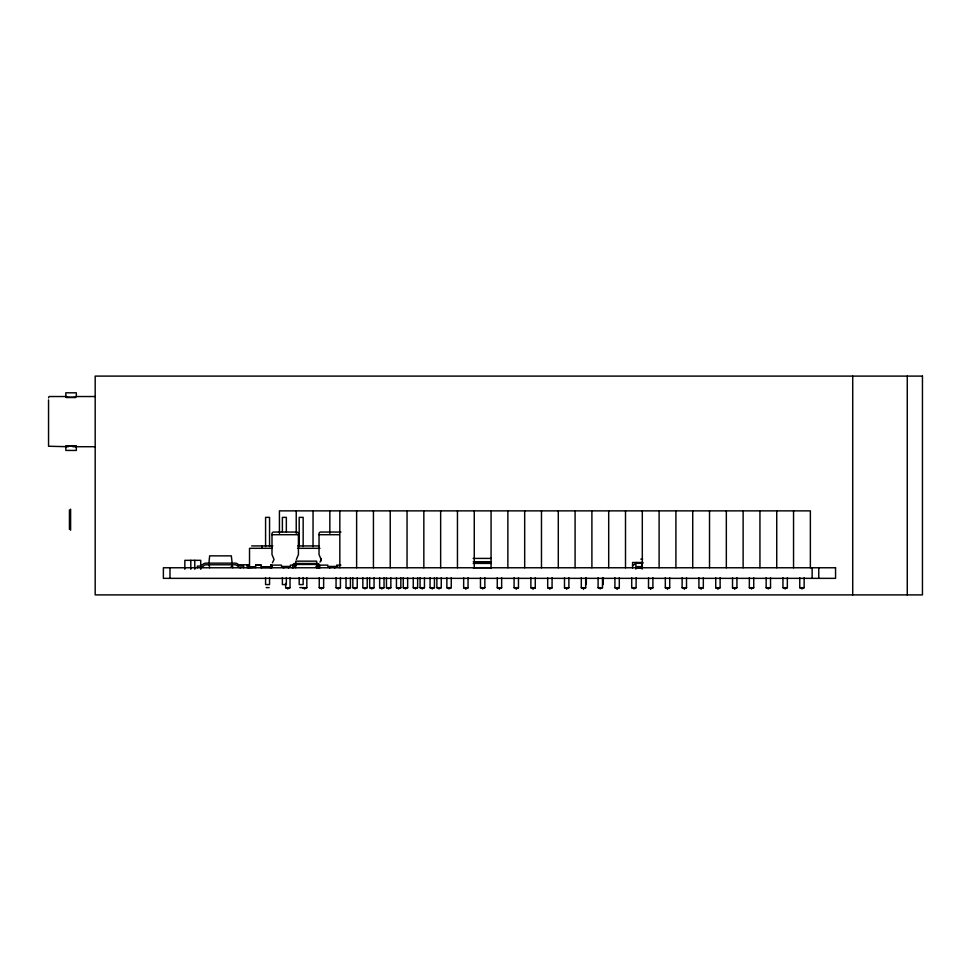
<?xml version="1.0" encoding="UTF-8"?>
<svg xmlns="http://www.w3.org/2000/svg" width="971" height="971" viewBox="0 0 971 971"><rect width="100%" height="100%" fill="white"/><g stroke="black" fill="none" stroke-linecap="round" stroke-linejoin="round"><path stroke-width="1.46" d="M261.757 548.312L262.012 545.933M296.373 559.502L298.425 554.538L298.425 533.698A1.651 1.651 0 0 0 296.774 532.047L273.652 532.047A1.651 1.651 0 0 0 272.001 533.698L271.989 554.538L274.053 559.502L272.438 562.804M293.206 564.624L292.392 567.768M316.655 567.768L316.655 561.153L295.779 561.153L295.779 567.768M230.649 567.185C233.659 567.877 231.159 557.366 231.377 555.861L209.639 555.861L208.935 563.144L209.639 567.768M319.993 562.124L321.085 559.502L319.034 554.538L319.034 533.698A1.651 1.651 0 0 1 320.685 532.047L340.942 532.047M632.57 565.79L635.871 563.301L642.911 563.301M480.475 577.733L480.475 587.698L482.684 588.681L484.857 587.698L484.857 577.733M497.273 577.733L497.273 587.698L499.446 588.681L501.655 587.698L501.655 577.733M514.084 577.733L514.084 587.698L516.293 588.681L518.465 587.698L518.465 577.733M564.491 577.733L564.491 587.698L566.712 588.681L568.885 587.698L568.885 577.733M581.301 577.733L581.301 587.698L583.522 588.681L585.683 587.698L585.683 577.733M614.91 577.733L614.91 587.698L617.131 588.681L619.292 587.698L619.292 577.733M631.708 577.733L631.708 587.698L633.929 588.681L636.102 587.698L636.102 577.733M665.317 577.733L665.317 587.698L667.538 588.681L669.711 587.698L669.711 577.733M682.128 577.733L682.128 587.698L684.349 588.681L686.509 587.698L686.509 577.733M698.926 577.733L698.926 587.698L701.147 588.681L703.32 587.698L703.32 577.733M715.736 577.733L715.736 587.698L717.957 588.681L720.118 587.698L720.118 577.733M732.535 577.733L732.535 587.698L734.756 588.681L736.928 587.698L736.928 577.733M782.954 577.733L782.954 587.698L785.151 588.681L787.335 587.698L787.335 577.733M799.764 577.733L799.764 587.698L801.949 588.681L804.146 587.698L804.146 577.733M285.632 583.437L285.632 587.698L287.804 588.681L290.026 587.698L290.026 577.733M302.442 587.698L304.603 588.681L306.824 587.698L306.824 577.733M319.241 577.733L319.241 587.698L321.413 588.681L323.634 587.698L323.634 577.733M336.051 577.733L336.051 587.698L338.211 588.681L340.433 587.698L340.433 577.733M346.028 577.733L346.028 587.698L348.201 588.681L350.422 587.698L350.422 577.733M352.849 577.733L352.849 587.698L355.022 588.681L357.243 587.698L357.243 577.733M362.838 577.733L362.838 587.698L365.011 588.681L367.22 587.698L367.22 577.733M369.66 577.733L369.66 587.698L371.82 588.681L374.041 587.698L374.041 577.733M379.649 577.733L379.649 587.698L381.809 588.681L384.031 587.698L384.031 577.733M386.458 577.733L386.458 587.698L388.631 588.681L390.852 587.698L390.852 577.733M396.447 577.733L396.447 587.698L398.62 588.681L400.829 587.698L400.829 577.733M403.268 577.733L403.268 587.698L405.429 588.681L407.65 587.698L407.65 577.733M413.258 577.733L413.258 587.698L415.418 588.681L417.639 587.698L417.639 577.733M420.067 577.733L420.067 587.698L422.239 588.681L424.461 587.698L424.461 577.733M430.056 577.733L430.056 587.698L432.229 588.681L434.438 587.698L434.438 577.733M436.877 577.733L436.877 587.698L439.05 588.681L441.259 587.698L441.259 577.733M446.866 577.733L446.866 587.698L449.027 588.681L451.248 587.698L451.248 577.733M463.665 577.733L463.665 587.698L465.837 588.681L468.046 587.698L468.046 577.733M499.446 588.681L501.655 587.698L497.273 587.698L499.495 588.681L499.446 587.698M516.244 588.681L518.465 587.698L514.084 587.698L516.244 588.681L516.244 587.698M530.882 577.733L530.882 587.698L533.055 588.681L535.276 587.698L535.276 577.733M547.693 577.733L547.693 587.698L549.853 588.681L552.074 587.698L552.074 577.733M566.663 588.681L568.885 587.698L564.491 587.698L566.663 588.681L566.712 587.698M583.462 588.681L585.683 587.698L581.301 587.698L583.462 588.681L583.462 587.698M598.1 577.733L598.1 587.698L600.272 588.681L602.493 587.698L602.493 577.733M617.071 588.681L619.292 587.698L614.91 587.698L617.071 588.681L617.071 587.698M667.49 588.681L669.711 587.698L665.317 587.698L667.49 588.681L667.49 587.698M701.098 588.681L703.32 587.698L698.926 587.698L701.098 588.681L701.147 587.698M717.909 588.681L720.118 587.698L715.736 587.698L717.909 588.681L717.957 587.698M734.707 588.681L736.928 587.698L732.535 587.698L734.707 588.681L734.756 587.698M749.345 577.733L749.345 587.698L751.518 588.681L753.727 587.698L753.727 577.733M766.155 577.733L766.155 587.698L768.316 588.681L770.537 587.698L770.537 577.733M66.89 396.532L49.072 396.532L48.55 397.843M75.799 396.532L95.085 396.532M66.016 397.527L75.617 397.527M67.375 445.725L74.779 445.725M68.371 446.721L48.55 446.247L48.55 399.931M72.825 446.721L95.085 446.721M272.001 534.705L298.425 534.705M319.034 534.705L338.879 534.705M251.647 545.933L272.839 545.933M297.721 545.933L318.779 545.933M272.196 548.312L249.523 548.312L249.523 566.943M297.539 548.312L320.005 548.312M473.144 558.41L491.326 558.41M640.836 559.175L642.608 559.175M473.205 561.711L491.338 561.711M642.911 562.476L632.57 562.476L632.57 567.986M473.205 563.411L491.338 563.411M237.907 564.794L248.491 564.794L248.491 567.768M255.676 565.122L260.968 565.122M270.606 565.122L281.517 565.122L281.517 566.445L290.39 566.445L290.39 565.122L296.337 565.122M318.039 565.122L327.81 565.122L327.81 566.445L337.811 566.445M340.906 565.122L336.706 565.122L336.706 566.445M270.775 566.445L271.868 566.445M318.039 566.445L319.301 566.445M231.681 566.773L232.809 566.773L232.809 567.768M248.43 566.943L255.167 566.943M272.086 566.943L261.624 566.943L261.624 567.768M315.672 566.943L319.107 566.943M254.475 567.452L248.163 567.768M261.624 567.477L272.086 567.477M316.388 567.452L319.325 567.477M636.709 567.44L640.836 567.44M473.144 567.695L491.326 567.695M266.212 587.613L269.125 587.613M285.632 587.698L290.026 587.698M299.821 587.613L306.824 587.698M319.241 587.698L323.634 587.698M336.051 587.698L340.433 587.698M346.028 587.698L350.422 587.698M352.849 587.698L357.243 587.698M362.838 587.698L367.22 587.698M369.66 587.698L374.041 587.698M379.649 587.698L384.031 587.698M386.458 587.698L390.852 587.698M396.447 587.698L400.829 587.698M403.268 587.698L407.65 587.698M413.258 587.698L417.639 587.698M420.067 587.698L424.461 587.698M430.056 587.698L434.438 587.698M436.877 587.698L441.259 587.698M446.866 587.698L451.248 587.698M480.475 587.698L484.857 587.698M598.1 587.698L602.493 587.698M631.708 587.698L636.102 587.698M749.345 587.698L753.727 587.698M766.155 587.698L770.537 587.698M782.954 587.698L787.335 587.698M799.764 587.698L804.146 587.698M907.266 376.105L907.266 594.895M852.72 376.105L852.72 594.895M818.759 567.768L818.759 578.352M812.144 567.768L812.144 578.352M810.36 567.768L810.36 510.867L279.43 510.867L279.43 533.334M801.949 587.698L801.949 588.681M793.55 510.867L793.55 567.768M785.151 587.698L785.151 588.681M776.739 510.867L776.739 567.768M768.316 587.698L768.316 588.681M759.941 510.867L759.941 567.768M751.518 587.698L751.518 588.681M743.131 510.867L743.131 567.768M726.332 510.867L726.332 567.768M709.522 510.867L709.522 567.768M692.724 510.867L692.724 567.768M684.288 587.698L684.349 588.681M675.913 510.867L675.913 567.768M659.115 510.867L659.115 567.768M652.9 577.733L652.9 587.698L650.74 588.681L648.519 587.698L648.519 577.733M642.304 510.867L642.304 567.768M642.074 563.301L642.074 569.091M636.709 562.476L636.709 563.301M635.871 563.301L635.871 569.091M633.929 587.698L633.929 588.681M625.506 510.867L625.506 567.768M617.131 587.698L617.131 588.681M608.696 510.867L608.696 567.768M603.125 577.575L603.125 584.578M600.272 587.698L600.272 588.681M591.897 510.867L591.897 567.768M586.314 577.575L586.314 584.578M575.087 510.867L575.087 567.768M558.289 510.867L558.289 567.768M549.902 587.698L549.853 588.681M541.478 510.867L541.478 567.768M533.103 587.698L533.055 588.681M524.68 510.867L524.68 567.768M507.869 510.867L507.869 567.768M491.071 510.867L491.071 567.768M482.684 587.698L482.684 588.681M480.269 562.828L478.982 562.828M474.261 510.867L474.261 567.768M465.886 587.698L465.837 588.681M457.462 510.867L457.462 567.768M449.027 587.698L449.027 588.681M440.652 510.867L440.652 567.768M439.05 587.698L439.05 588.681M432.229 587.698L432.229 588.681M423.841 510.867L423.841 567.768M422.239 587.698L422.239 588.681M415.418 587.698L415.418 588.681M407.043 510.867L407.043 567.768M405.429 587.698L405.429 588.681M398.62 587.698L398.62 588.681M390.233 510.867L390.233 567.768M388.631 587.698L388.631 588.681M381.809 587.698L381.809 588.681M373.434 510.867L373.434 567.768M371.82 587.698L371.82 588.681M365.011 587.698L365.011 588.681M356.624 510.867L356.624 567.768M355.022 587.698L355.022 588.681M348.201 587.698L348.201 588.681M339.826 510.867L339.826 567.768M338.211 587.698L338.211 588.681M335.068 567.768L335.068 566.773L329.448 566.773L329.448 567.768M334.412 567.768L334.412 566.943L330.116 566.943L330.116 567.768M329.837 510.867L329.837 533.334M321.413 587.698L321.413 588.681M320.891 558.337L320.891 561.214M320.042 567.768L319.228 564.624A1.554 1.554 0 0 0 317.651 563.544L294.783 563.471A1.554 1.554 0 0 0 293.145 564.6M318.039 567.768L317.663 564.467L294.82 564.467L294.419 566.445A1.311 1.311 0 0 1 293.011 567.671M313.038 510.867L313.038 546.807M304.603 587.698L304.603 588.681M303.158 546.576L303.158 517.361L299.189 517.361L299.189 546.576M303.158 577.575L303.158 584.578L299.189 584.578L299.189 577.575M296.228 510.867L296.228 533.334M288.763 567.768L288.763 566.773L283.144 566.773L283.144 567.768M288.314 567.768L288.314 566.943L284.018 566.943L284.018 567.768M287.804 587.698L287.804 588.681M286.348 531.974L286.348 517.361L282.379 517.361L282.379 531.974M286.348 577.575L286.348 584.578L282.379 584.578L282.379 577.575M271.746 565.122L271.746 567.768M271.237 565.122L271.237 566.445M270.775 565.122L270.606 567.768M269.55 546.576L269.55 517.361L265.581 517.361L265.581 546.576M269.55 577.575L269.55 584.578L265.581 584.578L265.581 577.575M260.968 567.768L260.968 564.794L255.676 564.794L255.676 567.768M247.168 564.794L247.168 567.768M243.672 567.768L243.672 566.117L240.31 566.057L237.968 564.212A4.794 4.794 0 0 0 234.946 563.144L206.07 563.144A4.794 4.794 0 0 0 203.06 564.224L200.706 566.057L197.356 566.117L197.356 567.768M200.718 569.261L200.718 560.328L184.842 560.328L184.842 569.261M194.77 560.328L194.77 569.261M190.802 560.328L190.802 569.261M169.986 567.768L169.986 578.352M76.321 396.35L76.321 392.806L65.834 392.806L65.834 396.35M76.321 445.725L76.321 450.435L65.834 450.435L65.834 445.725M70.604 509.156L70.604 530.19M69.439 509.933L69.439 529.413M76.333 396.532A5.256 0.692 0 0 1 71.077 397.224A5.256 0.692 0 0 1 65.822 396.532M65.822 446.721A5.256 0.692 0 0 1 71.077 446.029A5.256 0.692 0 0 1 76.333 446.721M319.423 567.671A1.311 1.311 0 0 1 317.905 566.457M200.354 567.768A2.731 2.731 0 0 0 202.077 567.149L204.08 565.51A3.18 3.18 0 0 1 206.095 564.794L234.921 564.794A3.18 3.18 0 0 1 236.936 565.51L238.939 567.149A2.731 2.731 0 0 0 240.674 567.768M468.046 587.698L465.886 588.681L463.665 587.698L468.046 587.698M535.276 587.698L533.103 588.681L530.882 587.698L535.276 587.698M552.074 587.698L549.902 588.681L547.693 587.698L552.074 587.698M652.9 587.698L650.679 588.681L648.519 587.698L652.9 587.698M686.509 587.698L684.288 588.681L682.128 587.698L686.509 587.698M922.45 376.105L95.182 376.105L95.182 594.895L922.45 594.895L922.45 376.105M476.955 562.233L475.669 562.828L476.955 562.233M483.582 562.233L482.284 562.828L483.582 562.233M486.884 562.233L485.597 562.828L486.884 562.233M490.197 562.233L488.899 562.828L490.197 562.233M640.836 566.615L636.709 566.615L636.709 568.266L640.836 568.266L640.836 566.615M835.558 567.768L163.395 567.768L163.371 578.352L835.558 578.352L835.558 567.768M271.31 567.015L271.188 566.081L271.261 566.991M650.74 588.681L650.74 587.698L650.679 588.681"/></g></svg>
